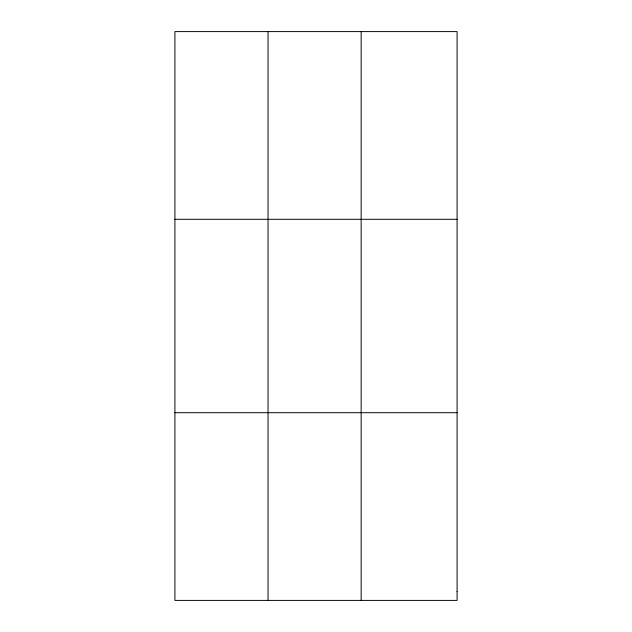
<?xml version="1.0" encoding="UTF-8"?>
<svg xmlns="http://www.w3.org/2000/svg" width="632" height="632" viewBox="0 0 632 632"><rect width="100%" height="100%" fill="white"/><g stroke="black" fill="none" stroke-linecap="round" stroke-linejoin="round"><path stroke-width="0.95" d="M268.031 31.6L268.031 600.4M361.149 31.6L361.149 600.4M174.906 219.304L457.094 219.304M174.906 412.696L457.094 412.696M457.094 591.465L457.094 600.4L174.906 600.4L174.906 31.6L457.094 31.6L457.094 591.465"/></g></svg>
